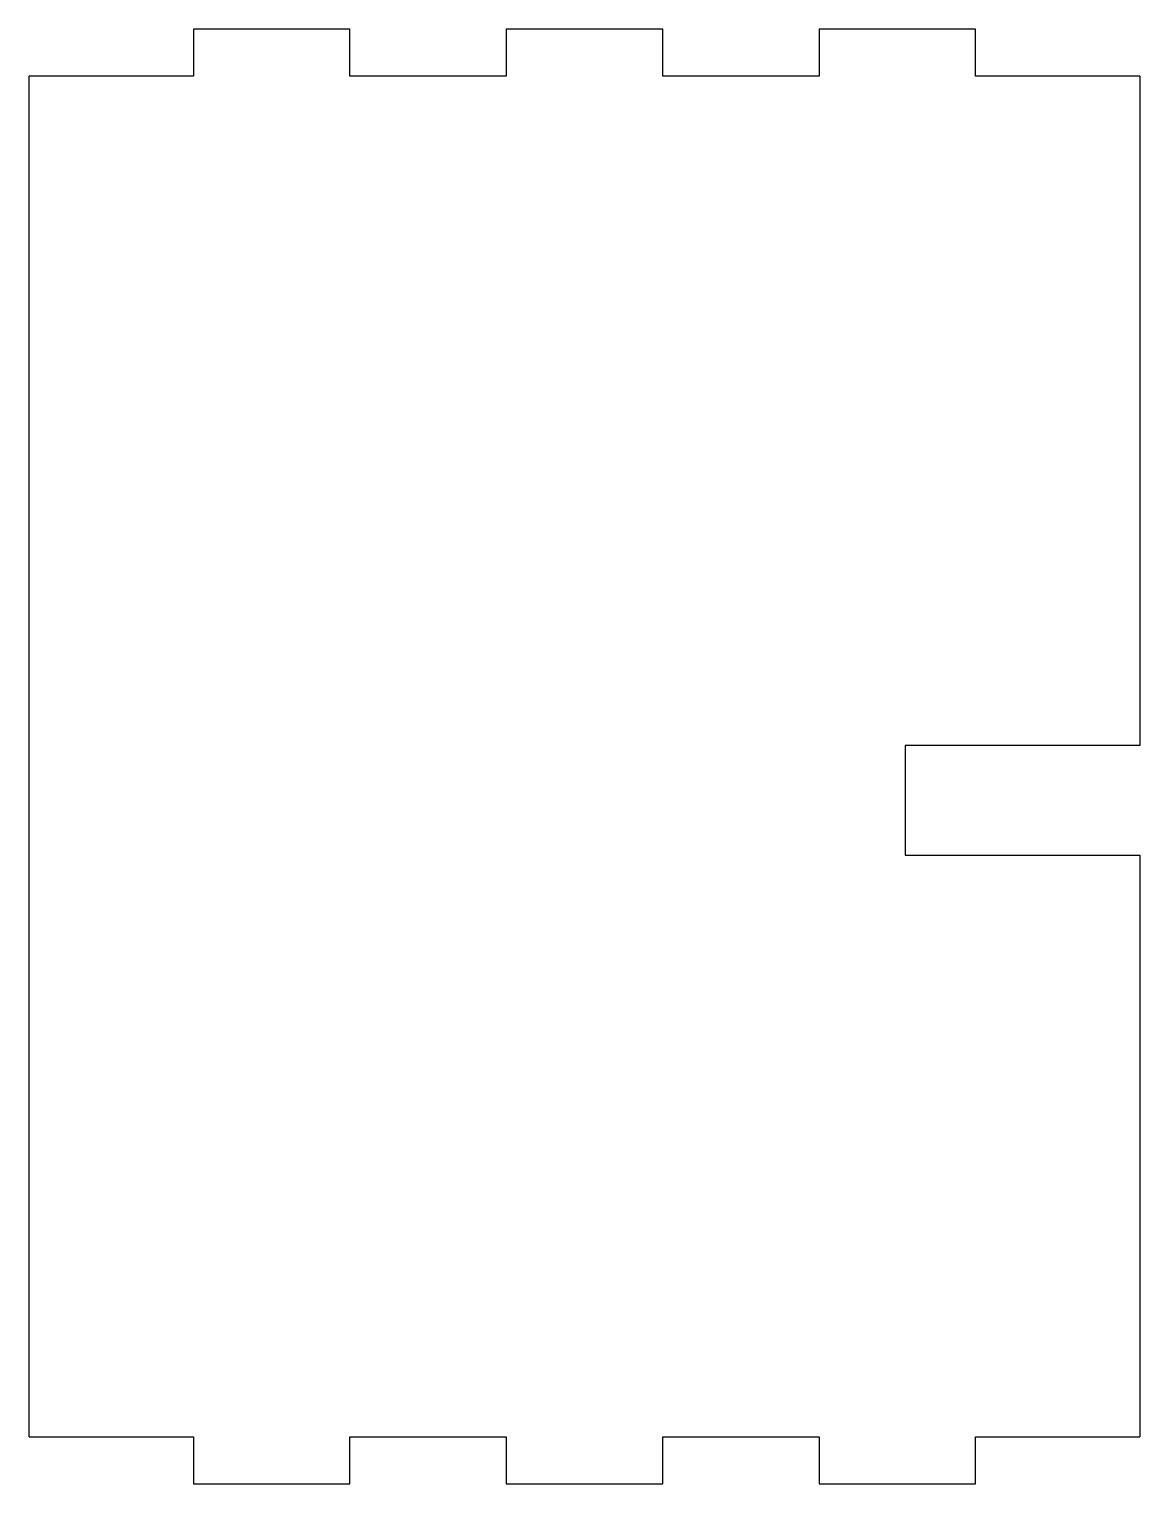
# Model space of a CAD drawing. Extents: x -7.1 to 63.9, y -74 to 19.
import ezdxf

# ---------------------------------------------------------------- set-up
doc = ezdxf.new("R2010")
doc.units = 0
doc.header["$MEASUREMENT"] = 0
doc.layers.get('0').update_dxf_attribs({"linetype": 'CONTINUOUS'})

# ---------------------------------------------------------------- blocks, each defined once
blk = doc.blocks.new('SHAPE2DVIEW003')
at = {"color": 1}
for p, q in [((3.4, 19), (3.4, 16)), ((13.4, 19), (3.4, 19)), ((13.4, 16), (13.4, 19)), ((23.4, 19), (23.4, 16)), ((33.4, 19), (23.4, 19)), ((33.4, 16), (33.4, 19)), ((43.4, 19), (43.4, 16)), ((53.4, 19), (43.4, 19)), ((53.4, 16), (53.4, 19)), ((-7.1, -71), (-7.1, 16)), ((3.4, 16), (-7.1, 16)), ((23.4, 16), (13.4, 16)), ((43.4, 16), (33.4, 16)), ((63.9, 16), (53.4, 16)), ((63.9, 16), (63.9, -26.8)), ((63.9, -26.8), (48.9, -26.8)), ((48.9, -26.8), (48.9, -33.8)), ((48.9, -33.8), (63.9, -33.8)), ((63.9, -33.8), (63.9, -71)), ((-7.1, -71), (3.4, -71)), ((3.4, -71), (3.4, -74)), ((13.4, -71), (23.4, -71)), ((13.4, -74), (13.4, -71)), ((23.4, -71), (23.4, -74)), ((33.4, -71), (43.4, -71)), ((33.4, -74), (33.4, -71)), ((43.4, -71), (43.4, -74)), ((53.4, -71), (63.9, -71)), ((53.4, -74), (53.4, -71)), ((3.4, -74), (13.4, -74)), ((23.4, -74), (33.4, -74)), ((43.4, -74), (53.4, -74))]:
    blk.add_line(p, q, dxfattribs=at)

msp = doc.modelspace()

# ---------------------------------------------------------------- block references
at = {"color": 1}
msp.add_blockref('SHAPE2DVIEW003', (0, 0), dxfattribs=at)

doc.saveas('drawing.dxf')
